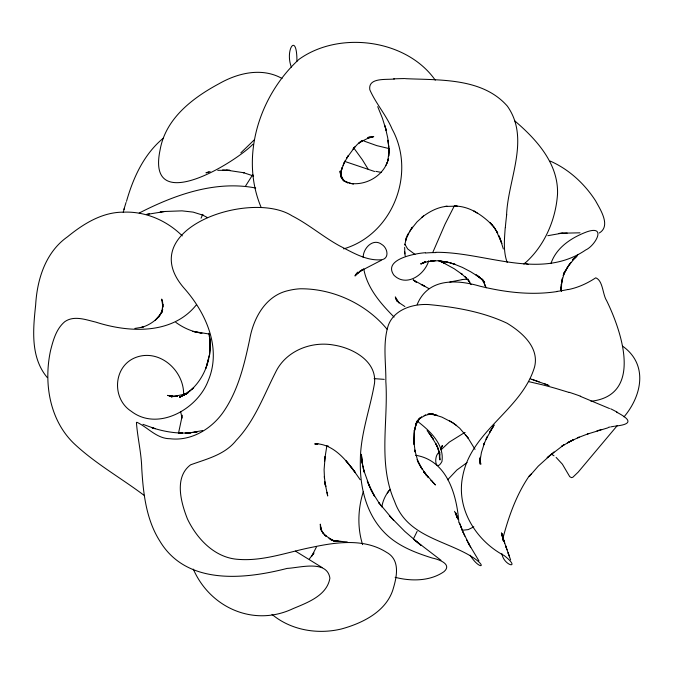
<?xml version="1.0" encoding="UTF-8"?>
<svg xmlns="http://www.w3.org/2000/svg" width="674" height="674" viewBox="0 0 674 674"><rect width="100%" height="100%" fill="white"/><g stroke="black" fill="none" stroke-linecap="round" stroke-linejoin="round"><path stroke-width="1.01" d="M210.145 340.244L210.263 349.284L210.305 343.074L209.597 354.558L206.025 368.021L209.597 354.558L210.195 341.785L210.406 347.818L209.403 335.812L210.204 341.6L208.847 333.209M404.653 247.35L404.872 253.828M577.913 254.519L568.898 265.219L570.954 262.354L566.463 268.884L568.553 265.649L563.169 275.54L564.77 271.411L561.56 282.372L562.487 278.076L561.29 285.515L561.728 281.353L561.307 291.058L561.265 287.478M561.265 288.278L561.29 284.436M210.339 343.664L209.403 355.56M439.625 456.669L439.692 452.144L439.406 457.326L439.751 454.546M388.932 149.535L388.746 155.98L388.932 149.535L388.14 140.259L388.94 151.599L387.904 160.488L388.435 158.744C384.399 175.425 366.108 186.142 349.52 183.261L353.454 183.833L349.52 183.261M320.504 529.629L320.285 524.136L321.742 531.626L320.42 526.706L321.549 530.573L320.891 529.048L323.352 533.454M296.931 61.326C297.066 31.147 284.698 49.825 291.362 67.122M340.707 175.804L340.926 171.289L340.732 174.103M502.61 539.259L502.728 537.304L502.593 539.149M502.61 539.124L502.728 537.304M324.582 461.479L325.163 456.424L324.093 469.711L324.497 478.355L324.371 476.535L325.34 485.297L324.742 481.691L327.699 495.98L327.016 492.306M505.197 227.964C504.405 239.396 503.149 251.436 507.185 262.43M506.587 214.661C508.061 179.115 530.43 138.633 507.337 106.113C482.373 77.662 439.996 80.214 405.436 78.673M404.779 244.982L406.515 237.189L405.495 240.888L408.638 233.162L406.961 236.338L412.345 227.18L409.556 231.637M325.062 457.25L326.814 445.977M340.665 175.046L341.541 169.401L340.892 172.696L342.266 167.337L341.305 170.353L344.903 161.01L343.041 165.484M363.193 257.434C363.008 248.361 373.101 237.636 381.855 244.494C387.188 247.535 389.85 257.729 382.276 259.667C366.993 261.436 352.797 252.548 339.662 245.909C323.158 236.886 308.81 224.4 292.044 215.84C250.416 189.2 131.683 229.194 184.634 288.775C206.295 313.402 221.923 348.753 208.072 381.029C197.465 409.051 157.918 431.764 131.304 411.317C111.429 398.637 113.207 366.1 135.685 357.49C159.485 348.374 184.322 370.692 183.614 394.871M182.325 415.243L178.694 432.346M381.872 507.016C382.765 500.453 385.84 494.303 390.162 489.324M503.031 537.877C508.845 515.896 516.697 494.008 529.73 475.204M208.755 358.871C205.688 372.158 198.485 384.787 187.38 392.925L193.699 387.752L192.149 389.024M123.232 212.268L124.345 208.392M363.303 491.7C357.911 508.71 357.203 527.54 362.604 544.643M126.501 201.349C133.233 177.65 143.941 154.152 163.361 138.136M551.054 263.256C556.446 247.324 571.889 237.417 586.944 231.805C607.063 224.83 595.209 245.74 585.723 249.953C540.211 281.066 485.019 251.714 435.514 252.312M441.049 448.892L442.363 445.413L440.998 448.968M316.451 546.976L311.784 556.042L313.958 552.941L309.324 558.982M202.773 214.34L201.046 218.208M387.129 162.779L387.693 161.516L385.991 165.265M432.885 252.211L445.059 224.156L454.057 206.438M417.122 531.382L413.617 538.501M417.476 421.25L415.993 423.466L420.054 417.888L415.572 425.126L418.79 418.908L416.701 422.64L414.232 431.208L415.976 424.056L414.148 433.062L414.013 442.599L414.139 444.604L414.443 430.138L414.013 442.599L415.192 452.06L414.805 450.021L417.872 461.471L417.181 459.584L421.949 469.028L418.006 461.774L420.037 465.658M343.765 163.757L348.163 155.795L346.706 158.078L354.886 146.932L353.075 149.064L357.523 144.211L361.348 141.119L358.838 143.124L362.932 140.394L360.396 142.029L370.178 137.159L367.507 138.322L373.741 136.637L368.206 137.462M428.656 261.057C424.452 274.882 406.329 287.469 393.987 275.27C382.352 259.263 415.605 253.34 425.218 252.742M417.147 304.64C427.982 277.873 456.669 279.407 479.88 286.172C505.062 292.331 531.306 295.515 557.112 291.547M252.817 174.549L245.538 186.058M491.304 429.523L489.484 432.481L493.747 425.623L486.064 439.254L487.521 436.246L483.426 445.27L484.606 442.523L481.413 452.549L480.141 460.216L480.267 457.267L480.158 464.15L479.492 458.455L480.158 461.833L479.5 458.927M565.882 269.954L563.936 273.307L566.227 269.381M438.959 452.498C433.247 456.399 435.657 473.123 441.942 461.505C444.562 444.267 429.473 430.4 416.995 420.955M355.476 275.691L357.515 272.532M357.523 272.49L354.945 275.944L357.953 272.658M491.826 428.681L494.286 424.949M624.031 416.861C641.943 395.587 648.363 364.474 622.683 346.209M410.601 229.952L417.063 221.847L423.542 216.025L422.025 217.213C429.355 211.611 437.915 206.977 447.283 206.295L445.303 206.438L457.267 206.134L454.234 206.076C469.306 205.882 482.517 215.191 492.669 225.487L490.065 222.656L495.348 229.059L493.166 225.992L497.741 233.196L495.98 230.07L501.844 243.466L499.038 235.883L500.243 239.102M196.581 304.581C172.721 334.868 129.079 332.88 95.767 322.105C85.851 319.788 74.03 315.162 64.755 321.709C56.245 328.828 53.17 340.21 50.55 350.539C43.574 382.84 49.488 420.247 74.266 443.795C95.598 463.796 121.328 478.152 144.573 495.71M531.264 473.898L529.25 476.467L538.265 466.147L553.961 451.959M387.794 492.29L387.272 492.955L390.069 489.425M447.629 479.804L456.879 470.014L467.065 462.575M617.207 425.673L578.208 472.103L572.833 477.259L571.426 477.639L569.724 476.644L562.386 464.184L556.117 457.41M440.981 449.861L449.347 442.077L463.451 433.298A61.671 20.144 -20 0 1 465.077 432.464M254.418 139.712L240.829 152.872M575.116 257.443L572.411 259.979L575.916 256.769L573.245 259.102L575.689 257.207M418.428 419.885L421.629 416.936L419.944 418.411L425.715 415.108L424.106 415.597L431.697 413.811L427.83 414.51M253.003 144.177C234.771 163.007 145.727 217.365 160.142 149.653C165.678 118.405 192.713 97.865 219.016 83.736C237.939 72.918 261.942 67.173 282.044 78.479M552.09 453.509L547.145 457.73L564.189 444.596L561.619 446.323L573.49 439.642L567.306 442.81L579.236 437.148L577.626 437.822L588.646 433.601M356.512 274.023L358.265 272.591L355.594 274.765L358.509 272.456L355.417 274.824L363.278 269.246L359.764 271.428L381.299 260.282M523.892 264.09C544.137 246.928 555.823 220.12 557.533 193.893C558.468 163.504 536.403 139.324 514.742 120.865M573.245 259.102L577.037 256.154M358.88 272.237L361.736 270.156M189.773 390.971L179.798 397.096L185.325 394.315M473.822 526.841L468.228 529.604L462.044 530.303M424.553 262.068L421.309 263.82L425.564 261.655L420.643 263.922L428.79 261.234M139.206 213.035C174.701 194.837 215.419 180.194 255.707 188.021M186.159 393.919L188.038 392.984M599.329 232.985C611.217 225.857 600.214 209.353 595.53 200.751C584.518 183.69 568.864 169.241 550.169 161.061M186.647 393.7L183.008 395.065L186.647 393.7L182.705 395.015L186.631 393.784L173.302 396.531L177.548 396.253L170.017 396.118L173.648 396.447L170.539 396.144L173.007 396.455L167.514 395.394L171.727 396.32M587.416 434.056L607.872 427.847M343.622 248.891C392.504 234.603 416.465 173.547 392.167 129.197C386.303 115.17 375.865 103.602 369.815 89.743C367.861 77.165 386.75 80.021 394.492 78.959M601.124 429.633L597.021 430.821L598.445 430.408M208.83 172.013L205.966 172.822L210.162 171.643M202.731 430.543L190.388 432.809M449.853 282.002L462.254 279.643M568.064 289.609C578.031 287.68 587.332 283.366 595.757 277.806C603.095 280.654 602.564 294.445 606.592 300.587C621.344 330.707 643.805 395.225 590.997 401.274M547.819 235.698L561.762 233.221L580.002 232.816M149.544 213.818L146.46 214.475L164.86 211.484L182.014 210.852L193.143 212.116L203.203 215.25M317.277 443.863L315.474 444.208L317.926 443.787M608.361 427.341L610.223 426.996M611.158 426.819L613.787 426.339M614.604 426.195C632.869 424.409 631.235 419.733 616.634 412.185M427.577 261.52L435.311 260.644L430.854 260.973L437.889 260.771L448.311 262.346L439.962 260.88L441.057 261.057M194.845 432.194L197.221 431.882L188.518 432.91L190.784 432.725C177.658 433.946 164.431 431.764 151.962 427.687L155.155 428.689L142.93 424.334M161.145 211.906L160.168 212.024L164.86 211.484M134.867 328.432L143.25 327.033L141.372 327.446C147.859 325.694 153.765 322.02 158.382 317.151L155.264 320.234L160.909 313.604L158.794 316.965L162.653 309.636L161.288 313.157L162.628 309.155L161.743 312.685L162.965 303.856L162.914 307.218L161.709 299.079L162.737 302.491M316.949 443.846L315.146 444.04L317.623 443.846M368.417 137.454L372.275 137.336L368.088 137.37M217.753 170.328L229.935 170.328L222.572 169.966M430.854 260.973L431.512 260.922M562.942 233.187L559.032 233.457L567.179 233.052M429.675 414.181L427.535 414.325L433.492 413.971L429.22 414.122M316.62 443.846L314.8 443.905L317.757 443.829C334.304 445.489 345.863 459.803 355.358 472.668L345.998 460.789L352.51 468.742L360.177 479.736M186.74 432.986L188.602 432.927L185.224 433.02M429.237 414.156L432.026 414.198L429.633 414.072M374.095 378.628L384.214 379.361M347.236 541.913L334.329 540.893L337.236 541.374L332.274 540.405L335.601 541.214L330.193 539.394L334.414 541.079L329.03 538.265L332.737 540.304M338.525 541.239L341.592 541.466M226.489 170.126L244.14 172.788L243.087 172.536L253.618 176.032M429.81 414.106L432.742 414.333L429.245 413.92L437.426 415.47L433.727 414.527L441.95 417.139L453.164 422.927L459.71 428.217L468.177 438.167L465.456 434.637M334.329 540.893L338.55 541.298L336.427 541.087M209.681 334.102L192.924 331.414M381.56 172.477L375.78 171.331M326.553 445.826L328.491 446.188M415.529 455.253C447.384 460.35 456.913 495.289 458.884 522.83M389.42 148.659L376.766 145.626L363.943 141.035M192.865 331.406L201.998 333.167C192.486 331.962 183.522 327.985 175.821 322.357M528.483 381.577L542.292 384.787A79.018 14.609 13 0 1 555.999 388.485L568.856 392.386M447.106 262.119L455.422 264.494L450.055 262.793L451.285 263.189M350.253 183.37L344.144 180.952L348.037 182.932L344.978 181.331L341.423 177.995L343.909 180.565L340.766 176.293L343.622 180.961L340.488 173.867L341.019 175.863L339.982 171.221L340.909 176.824M395.124 577.306C411.039 581.392 430.079 581.392 444.006 571.645C452.633 564.121 438.327 559.235 432.438 558.089C414.662 552.528 396.447 545.536 383.489 531.559C365.881 512.855 359.705 486.173 360.346 461.1C360.278 434.334 370.161 409.11 374.542 383.059C376.724 361.053 352.797 348.104 334.136 345.139C311.321 340.817 285.641 350.868 275.455 372.562C263.627 395.79 254.57 421.14 236.229 440.333C224.838 454.824 206.825 458.901 190.565 464.841C173.926 477.344 181.011 502.678 187.439 518.929C197.002 539.023 214.981 558.03 238.478 559.378C263.981 561.349 288.371 551.77 313.065 547.069C337.076 541.989 364.55 538.366 386.421 552.242C400.979 560.01 396.607 577.82 392.689 590.449C385.284 612.118 361.989 623.366 341.339 628.994C317.623 634.672 290.932 630.266 271.984 614.368M344.903 161.474L374.584 171.499M170.387 396.017L171.963 396.531M404.88 306.544L398.789 302.491L396.422 299.686L398.966 302.921L395.293 296.922L396.86 300.949M172.679 396.759L169.275 395.621L171.878 396.708M438.302 260.577L444.832 263.357L438.9 260.594L441.546 261.807M530.278 378.788L549.091 385.486M539.116 381.905L532.131 379.428M544.777 383.919L547.507 384.913M580.297 396.32L609.498 408.528M525.029 263.163L528.34 264.52M454.2 264.107L462.415 267.426L470.738 271.799L479.357 277.216L476.063 274.975L483.654 280.687L476.712 275.161L480.124 277.806M171.794 396.666L168.93 395.453L171.651 396.801M202.158 214.812L207.541 217.643M441.495 261.773L454.158 268.715L462.415 274.52L461.05 273.366L466.61 278.413L465.22 276.871L469.803 282.238L468.312 280.047L471.075 284.605M430.804 480.52L432.405 481.346M171.803 396.843L169.519 395.63L171.272 396.666M414.965 254.384L407.669 248.95L404.872 244.19M322.062 567.516L295.456 551.121M449.642 420.829L456.677 425.505M477.478 213.237L473.932 211.055L474.496 211.409M331.018 539.369L325.095 535.249L326.342 536.336L322.315 532.275L325.323 535.695M428.891 288.598L413.137 279.895L416.54 282.33L413.693 280.224M551.711 454.318L554.02 455.818M440.981 560.271L413.794 539.394L421.115 545.443L404.804 531.415L389.302 515.661L392.007 518.635M480.183 277.857L484.707 282.364L481.683 278.792L484.699 284.462M182.292 235.892C166.849 220.558 145.491 211.232 123.578 212.158C102.296 212.032 83.483 223.768 67.552 236.768C45.562 252.169 37.137 279.272 35.655 304.943C33.051 329.409 30.237 357.372 47.323 377.617M394.079 317.066C380.692 303.536 367.178 288.11 363.733 268.774M432.632 482.121L435.446 484.96L423.508 471.514L428.529 477.664L425.799 474.311M393.7 520.463L378.636 502.484L381.442 506.191M387.028 329.165C366.1 303.856 332.889 288.447 300.073 288.784A63.263 45.192 22.9 0 0 288.472 290.545C265.674 295.49 253.399 318.111 249.675 339.418C244.384 364.39 238.293 390.052 223.726 411.46C212.007 428.689 191.382 441.335 170.042 438.732C156.612 438.707 147.766 427.206 136.814 422.244L136.434 422.581C137.53 437.712 141.388 453.021 141.751 468.405C143.25 493.343 146.123 519.384 159.78 540.986C186.302 585.504 244.3 579.455 287.183 568.393C299.635 567.837 327.143 559.479 329.898 578.182C326.974 595.614 307.437 602.615 293.064 608.63C253.913 627.241 210.17 607.838 193.303 569.134M426.297 474.934L423.921 471.876L426.617 475.448L419.885 465.38M427.114 430.576L431.402 436.381L429.169 433.197L429.591 433.786M353.724 147.884L362.342 159.738L368.088 169.064M379.386 503.47L372.587 492.761L370.852 489.467L374.609 496.452L367.305 481.194L370.085 487.984L363.834 470.469L364.373 472.499L361.904 461.109L362.418 463.99L361.399 454.276L361.921 461.37L361.567 457.764M468.059 438.024L475.018 449.356M435.269 80.172C406.489 39.126 339.081 30.423 298.936 59.388C259.507 95.548 239.641 156.671 261.183 207.516M432.775 438.521L433.096 439.001L431.048 435.867L435.901 443.947L438.589 449.988L437.257 446.264L439.608 454.52L438.766 450.527L439.97 459.963L439.322 452.347M470.174 555.241C479.543 570.71 489.61 567.323 469.972 555.587C442.742 539.722 406.532 535.459 394.576 501.355C377.743 463.476 388.468 421.36 385.84 381.492C386.109 363.328 382.722 344.599 387.82 326.856C392.908 309.846 412.37 303.688 428.428 304.547C455.161 307.024 482.567 311.708 507.008 323.208C521.861 332.189 539.394 347.329 534.608 366.808C521.828 410.112 470.89 430.661 462.642 476.636C456.02 508.819 476.189 540.927 504.27 555.62C522.013 569.589 503.925 566.43 501.886 553.674M478.919 560.835L468.329 543.134L470.738 547.305M466.526 539.697L469.449 545.055L462.987 531.887L464.782 536.15M454.546 511.288L457.056 517.042M377.718 106.652L382.377 118.144L386.286 130.613L385.014 125.853L387.727 137.875L388.814 147.143M486.131 287.798L484.429 283.83L485.727 287.208M456.391 515.492L457.991 519.317M462.415 530.387L460.746 526.192L463.602 533.345M459.449 522.914L461.134 527.152L459.71 523.555M455.86 514.035L457.739 518.753M479.492 459.533L480.225 461.479L479.568 459.727M326.031 486.342L325.373 484.496M509.519 556.783L508.078 552.731L510.622 559.926M457.595 518.441L455.717 512.83L457.258 517.683L456.408 515.046L456.93 516.57M507.059 549.824L505.61 545.755L508.466 553.817M504.742 543.185L503.343 539.099L506.132 547.204M341.373 176.529L341.853 177.953L340.488 173.867M503.958 540.902L501.431 532.881L502.998 538.812M500.698 240.365L503.335 249.001M396.885 301L396.135 298.624L396.43 300.208M480.975 464.167L479.5 458.876M501.692 533.639L502.871 537.978M180.64 411.646L182.073 418.082M502.838 538.29L501.827 533.564L503.259 540.792L502.332 534.516L502.829 538.787M363.269 468.152L363.783 470.519L362.806 465.911M561.105 288.127L561.568 291.075M561.063 287.95L561.408 290.368L561.088 286.779M404.678 251.773L405.184 255.909M561.08 286.677L561.408 290.368M340.918 176.723L340.572 172.763L340.623 174.734M361.441 454.79L361.576 458.101M502.694 534.6L502.77 538.905L502.728 535.527M567.811 289.525A81.503 21.492 2.3 0 1 556.876 291.446M569.193 392.293A115.397 27.407 11.7 0 1 580.685 396.261M393.658 78.866A71.924 5.603 1.6 0 1 404.703 78.555M425.479 253.003A92.009 42.049 16.7 0 1 435.741 252.598M610.652 408.789A91.765 10.481 17.8 0 1 617.637 412.437M505.315 227.635A63.44 7.338 -81 0 1 506.705 214.45M462.28 279.542A62.674 44.619 -35.3 0 1 468.481 279.247M123.949 209.412A84.191 3.143 -70 0 1 126.046 202.478M357.742 272.245L357.06 273.838L357.751 272.237M185.662 394.164L179.511 397.138L185.662 394.164M182.334 433.087L178.399 432.944L182.334 433.087M424.047 285.818L421.275 284.445L424.746 286.18L424.047 285.818M342.4 178.854L340.606 175.602L342.4 178.854M437.257 446.635L435.766 443.652L437.241 446.626"/></g></svg>
